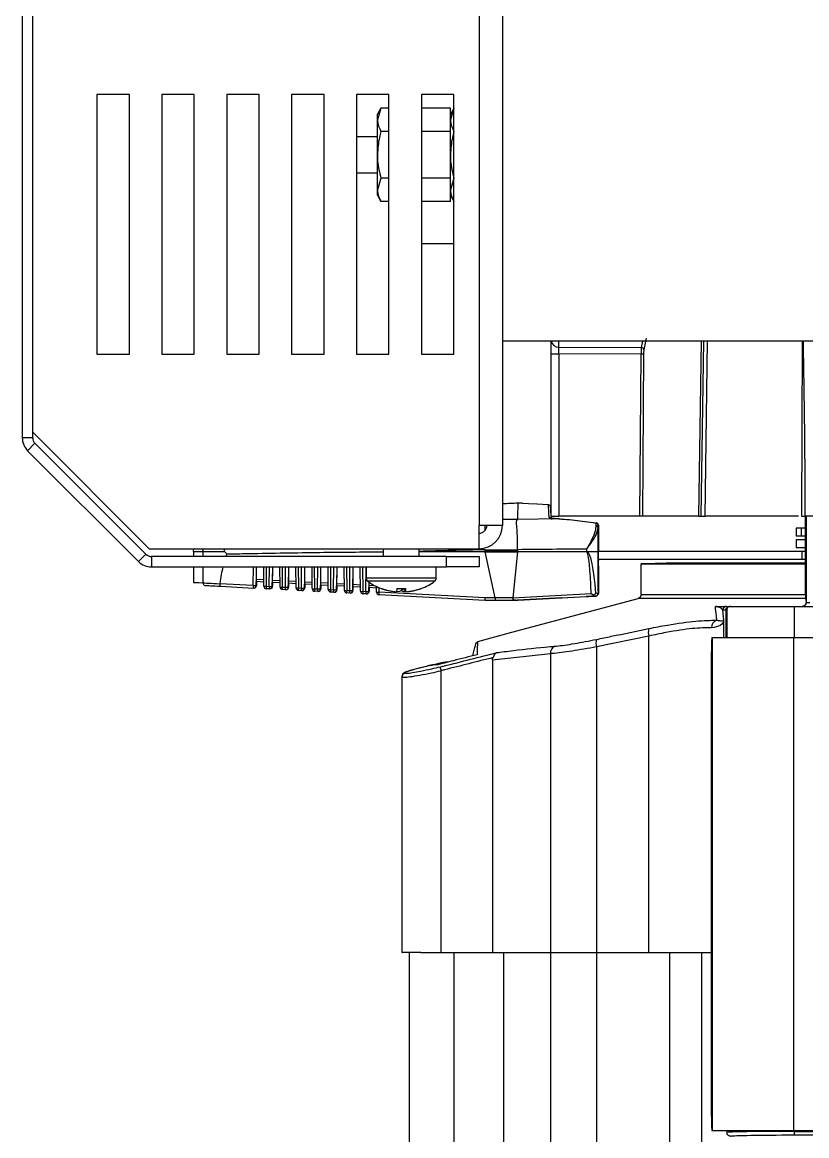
# Model space of a CAD drawing. Extents: x 7 to 135, y 3 to 97.
# Drawn here: x 51.458 to 54.481, y 80.992 to 85.283 of the extents above; entities that cross this region are included whole.
import ezdxf

# ---------------------------------------------------------------- set-up
doc = ezdxf.new("R2010")
doc.units = 0
doc.header["$MEASUREMENT"] = 0
doc.layers.add('OBJECT', color=7, linetype='CONTINUOUS')

msp = doc.modelspace()

# ---------------------------------------------------------------- linework, layer by layer
at = {"layer": 'OBJECT'}
for p, q in [((53.2184, 87.1643), (53.2184, 83.3443)), ((53.3084, 87.1643), (53.3084, 83.3443)), ((51.4584, 86.7869), (51.4584, 83.6817)), ((51.4984, 83.6817), (51.4984, 86.7869)), ((51.8709, 85.0043), (51.7459, 85.0043)), ((51.7459, 85.0043), (51.7459, 84.0043)), ((51.8709, 84.0043), (51.8709, 85.0043)), ((52.1209, 85.0043), (51.9959, 85.0043)), ((51.9959, 85.0043), (51.9959, 84.0043)), ((52.1209, 84.0043), (52.1209, 85.0043)), ((52.3709, 85.0043), (52.2459, 85.0043)), ((52.2459, 85.0043), (52.2459, 84.0043)), ((52.3709, 84.0043), (52.3709, 85.0043)), ((52.6209, 85.0043), (52.4959, 85.0043)), ((52.4959, 85.0043), (52.4959, 84.0043)), ((52.6209, 84.0043), (52.6209, 85.0043)), ((52.7459, 85.0043), (52.7459, 84.0043)), ((52.8709, 85.0043), (52.7459, 85.0043)), ((52.8709, 84.0043), (52.8709, 85.0043)), ((52.9959, 85.0043), (52.9959, 84.0043)), ((53.1209, 85.0043), (52.9959, 85.0043)), ((53.1209, 84.0043), (53.1209, 85.0043)), ((52.8404, 84.9524), (52.8265, 84.9283)), ((52.8404, 84.9524), (52.8265, 84.9074)), ((52.8265, 84.9074), (52.8265, 84.9283)), ((52.8709, 84.9524), (52.8404, 84.9524)), ((53.1077, 84.9524), (52.9959, 84.9524)), ((53.1217, 84.9524), (53.1077, 84.9074)), ((53.1077, 84.8624), (53.1077, 84.9524)), ((53.1209, 84.951), (53.1077, 84.9283)), ((52.8265, 84.7723), (52.8265, 84.9074)), ((52.8265, 84.8413), (52.7459, 84.8413)), ((52.8709, 84.8624), (52.8404, 84.8624)), ((53.1077, 84.8624), (52.9959, 84.8624)), ((53.1077, 84.6822), (53.1077, 84.8624)), ((52.8265, 84.6372), (52.8265, 84.7723)), ((52.7459, 84.7033), (52.8265, 84.7033)), ((52.8404, 84.6822), (52.8265, 84.6372)), ((52.8709, 84.6822), (52.8404, 84.6822)), ((53.1077, 84.6822), (52.9959, 84.6822)), ((53.1217, 84.6822), (53.1077, 84.6372)), ((53.1077, 84.5922), (53.1077, 84.6822)), ((52.8265, 84.6163), (52.8265, 84.6372)), ((52.8265, 84.6163), (52.8404, 84.5922)), ((53.1077, 84.6163), (53.1209, 84.5936)), ((52.8709, 84.5922), (52.8404, 84.5922)), ((53.1077, 84.5922), (52.9959, 84.5922)), ((53.1209, 84.4293), (52.9959, 84.4293)), ((53.8626, 84.0662), (53.8532, 84.0207)), ((54.9964, 84.0543), (53.3084, 84.0543)), ((53.5258, 84.031), (53.5258, 84.0543)), ((53.5258, 84.031), (53.8435, 84.0294)), ((53.8435, 84.0294), (53.8487, 84.0543)), ((54.0653, 83.3793), (54.0747, 84.0543)), ((54.0743, 83.3793), (54.0837, 84.0543)), ((54.0974, 84.0543), (54.088, 83.3793)), ((54.4628, 84.0543), (54.4608, 83.3793)), ((51.7459, 84.0043), (51.8709, 84.0043)), ((51.9959, 84.0043), (52.1209, 84.0043)), ((52.2459, 84.0043), (52.3709, 84.0043)), ((52.4959, 84.0043), (52.6209, 84.0043)), ((52.7459, 84.0043), (52.8709, 84.0043)), ((52.9959, 84.0043), (53.1209, 84.0043)), ((53.4964, 84.0051), (53.5256, 84.0051)), ((53.4964, 83.3793), (53.4964, 84.0051)), ((53.8422, 84.0036), (53.5256, 84.0051)), ((53.5256, 84.0051), (53.5256, 83.3793)), ((53.8383, 83.3793), (53.8422, 84.0036)), ((53.8519, 84.0035), (53.848, 83.3793)), ((51.4984, 83.6817), (51.4584, 83.6817)), ((51.4984, 83.7035), (51.9475, 83.2543)), ((51.5071, 83.6605), (51.4789, 83.6322)), ((51.4789, 83.6322), (51.9063, 83.2048)), ((51.9346, 83.2331), (51.5071, 83.6605)), ((53.3853, 83.4299), (53.3853, 83.4299)), ((53.3853, 83.4299), (53.3853, 83.4299)), ((53.4838, 83.4246), (53.4838, 83.4246)), ((53.4838, 83.4246), (53.4839, 83.4246)), ((53.4839, 83.4246), (53.4839, 83.4246)), ((53.4933, 83.4154), (53.4932, 83.4154)), ((53.5261, 83.3693), (53.3668, 83.3674)), ((53.4964, 83.3793), (53.5256, 83.3793)), ((53.5261, 83.3695), (53.5079, 83.3705)), ((53.5079, 83.3702), (53.5261, 83.3693)), ((53.5273, 83.3695), (53.5092, 83.3705)), ((53.8383, 83.3793), (53.5256, 83.3793)), ((54.0653, 83.3793), (53.848, 83.3793)), ((54.0743, 83.3793), (54.088, 83.3793)), ((54.4488, 83.3793), (54.088, 83.3793)), ((54.9969, 83.3793), (54.4738, 83.3793)), ((54.4757, 83.3793), (54.4757, 83.1964)), ((54.4762, 83.0774), (54.4762, 83.3793)), ((54.4796, 83.0473), (54.4796, 83.3793)), ((53.2184, 83.2543), (53.2184, 83.3443)), ((53.3084, 83.3443), (53.2184, 83.3443)), ((53.2412, 83.3256), (53.2416, 83.3443)), ((53.3663, 83.3667), (53.3084, 83.3667)), ((53.3668, 83.3674), (53.3663, 83.3667)), ((53.6683, 83.3531), (53.6686, 83.3426)), ((53.6769, 83.3351), (53.6769, 83.3447)), ((53.6769, 83.3447), (53.6769, 83.2096)), ((53.6769, 83.2434), (53.6769, 83.3351)), ((53.6781, 83.3447), (53.6781, 83.2434)), ((53.6781, 83.3351), (53.6781, 83.3447)), ((53.6781, 83.2434), (53.6781, 83.3351)), ((54.4395, 83.3332), (54.4395, 83.3032)), ((54.4604, 83.3332), (54.4395, 83.3332)), ((54.4604, 83.3032), (54.4604, 83.3332)), ((54.4757, 83.3332), (54.4604, 83.3332)), ((54.4604, 83.3032), (54.4395, 83.3032)), ((54.4399, 83.2883), (54.4399, 83.2583)), ((54.4757, 83.2883), (54.4399, 83.2883)), ((54.4757, 83.3032), (54.4604, 83.3032)), ((51.9475, 83.2543), (53.2184, 83.2543)), ((52.1175, 83.2434), (52.1195, 83.2543)), ((52.1175, 83.2438), (52.1175, 83.2243)), ((52.1536, 83.2434), (52.1559, 83.2543)), ((52.1536, 83.2434), (52.154, 83.2434)), ((52.154, 83.2434), (52.1566, 83.2543)), ((52.154, 83.2434), (52.154, 83.2243)), ((52.2376, 83.2434), (52.2377, 83.2543)), ((52.2376, 83.2434), (52.2468, 83.2343)), ((52.8494, 83.2543), (52.8494, 83.2243)), ((52.9874, 83.2243), (52.9874, 83.2543)), ((52.9874, 83.2434), (53.2416, 83.2434)), ((53.2417, 83.2501), (53.3667, 83.2501)), ((53.2417, 83.2449), (53.2417, 83.2501)), ((53.3667, 83.2449), (53.2417, 83.2449)), ((53.242, 83.2418), (53.3665, 83.2418)), ((53.2802, 83.0656), (53.242, 83.2418)), ((53.3665, 83.2418), (53.3479, 83.0656)), ((53.3666, 83.2426), (53.3667, 83.2442)), ((53.6323, 83.2426), (53.3666, 83.2426)), ((53.3667, 83.2501), (53.3667, 83.2449)), ((53.3667, 83.2442), (53.6323, 83.2442)), ((53.6323, 83.2526), (53.6323, 83.2442)), ((53.6353, 83.2434), (53.6769, 83.2434)), ((53.6769, 83.0911), (53.6769, 83.2434)), ((54.4629, 83.2434), (53.6769, 83.2434)), ((54.4757, 83.2583), (54.4399, 83.2583)), ((54.4629, 83.2134), (54.4629, 83.2434)), ((54.4757, 83.2434), (54.4629, 83.2434)), ((51.9346, 83.2331), (51.9063, 83.2048)), ((51.9558, 83.2243), (51.9558, 83.1843)), ((53.0934, 83.2243), (51.9558, 83.2243)), ((53.0934, 83.1843), (53.0934, 83.2243)), ((53.0934, 83.2243), (53.2184, 83.2243)), ((53.2184, 83.2243), (53.2184, 83.1843)), ((54.4629, 83.2134), (53.6769, 83.2134)), ((53.6781, 83.0911), (53.6781, 83.2134)), ((53.6781, 83.2134), (53.6781, 83.2096)), ((53.9025, 83.1976), (53.8425, 83.1964)), ((53.8972, 83.1974), (53.8425, 83.1964)), ((53.9222, 83.1979), (53.9116, 83.1977)), ((54.4757, 83.1979), (53.9222, 83.1979)), ((54.4757, 83.1979), (53.9225, 83.1979)), ((53.9388, 83.1983), (53.9237, 83.1979)), ((53.9388, 83.1979), (53.9388, 83.1983)), ((54.4757, 83.1983), (53.9388, 83.1983)), ((54.4757, 83.2134), (54.4629, 83.2134)), ((51.9558, 83.1843), (53.0934, 83.1843)), ((52.1175, 83.1843), (52.1175, 83.1248)), ((52.154, 83.1843), (52.154, 83.1228)), ((52.3481, 83.1125), (52.3487, 83.1843)), ((52.36, 83.1843), (52.3594, 83.1129)), ((52.36, 83.1843), (52.3596, 83.1369)), ((52.3894, 83.1103), (52.3887, 83.1843)), ((52.3975, 83.1843), (52.3981, 83.1098)), ((52.4101, 83.1092), (52.4107, 83.1843)), ((52.422, 83.1843), (52.4213, 83.1096)), ((52.422, 83.1843), (52.4215, 83.1336)), ((52.4514, 83.107), (52.4507, 83.1843)), ((52.4595, 83.1843), (52.4602, 83.1066)), ((52.472, 83.1059), (52.4727, 83.1843)), ((52.484, 83.1843), (52.4833, 83.1064)), ((52.484, 83.1843), (52.4835, 83.1304)), ((52.5134, 83.1037), (52.5127, 83.1843)), ((52.5215, 83.1843), (52.5222, 83.1033)), ((52.534, 83.1027), (52.5347, 83.1843)), ((52.5459, 83.1843), (52.5452, 83.1031)), ((52.546, 83.1843), (52.5455, 83.1271)), ((52.5754, 83.1005), (52.5747, 83.1843)), ((52.5835, 83.1843), (52.5842, 83.1)), ((52.596, 83.0994), (52.5967, 83.1843)), ((52.6079, 83.1843), (52.6072, 83.0998)), ((52.6079, 83.1843), (52.6074, 83.1238)), ((52.6374, 83.0972), (52.6367, 83.1843)), ((52.6454, 83.1843), (52.6462, 83.0967)), ((52.6579, 83.0961), (52.6587, 83.1843)), ((52.6699, 83.1843), (52.6692, 83.0966)), ((52.6699, 83.1843), (52.6694, 83.1206)), ((52.6995, 83.0939), (52.6987, 83.1843)), ((52.7074, 83.1843), (52.7082, 83.0935)), ((52.7199, 83.0929), (52.7207, 83.1843)), ((52.7319, 83.1843), (52.7311, 83.0933)), ((52.7319, 83.1843), (52.7313, 83.1173)), ((52.7615, 83.0906), (52.7607, 83.1843)), ((52.7694, 83.1843), (52.7703, 83.0902)), ((52.7819, 83.0896), (52.7827, 83.1843)), ((52.7834, 83.1843), (52.7834, 83.1409)), ((53.0534, 83.1409), (53.0534, 83.1843)), ((53.2184, 83.1843), (53.0934, 83.1843)), ((53.6769, 83.1877), (53.6769, 83.0911)), ((53.6781, 83.1877), (53.6781, 83.0911)), ((53.8425, 83.0774), (53.8425, 83.1964)), ((53.8425, 83.1964), (54.4757, 83.1964)), ((52.2195, 83.1193), (52.2195, 83.1196)), ((52.3481, 83.1125), (52.2195, 83.1193)), ((52.3594, 83.1129), (52.3595, 83.1129)), ((52.3595, 83.1129), (52.3597, 83.1275)), ((52.3892, 83.1259), (52.3595, 83.1275)), ((52.3596, 83.1369), (52.3892, 83.1354)), ((52.3606, 83.1274), (52.3604, 83.1129)), ((52.3604, 83.1129), (52.3606, 83.1129)), ((52.3606, 83.1129), (52.3607, 83.1274)), ((52.4215, 83.1336), (52.4512, 83.1321)), ((52.4215, 83.1096), (52.4216, 83.1242)), ((52.4513, 83.1226), (52.4215, 83.1242)), ((52.4225, 83.1242), (52.4224, 83.1096)), ((52.4226, 83.1096), (52.4227, 83.1242)), ((52.5133, 83.1194), (52.4834, 83.121)), ((52.4834, 83.1064), (52.4836, 83.1209)), ((52.4835, 83.1304), (52.5132, 83.1288)), ((52.4845, 83.1209), (52.4844, 83.1064)), ((52.4846, 83.1064), (52.4847, 83.1209)), ((52.5454, 83.1031), (52.5455, 83.1177)), ((52.5753, 83.1161), (52.5454, 83.1177)), ((52.5455, 83.1271), (52.5752, 83.1255)), ((52.5465, 83.1176), (52.5464, 83.1031)), ((52.5465, 83.1031), (52.5467, 83.1176)), ((52.6074, 83.1238), (52.6372, 83.1223)), ((52.6074, 83.0998), (52.6075, 83.1144)), ((52.6373, 83.1128), (52.6074, 83.1144)), ((52.6085, 83.1143), (52.6084, 83.0998)), ((52.6085, 83.0998), (52.6087, 83.1143)), ((52.6694, 83.1206), (52.6992, 83.119)), ((52.7313, 83.1173), (52.7613, 83.1157)), ((53.0534, 83.1409), (52.7834, 83.1409)), ((53.0471, 83.1287), (52.7896, 83.1287)), ((52.7934, 83.1261), (52.7931, 83.09)), ((52.7934, 83.1261), (52.7933, 83.114)), ((52.7933, 83.114), (52.8153, 83.1129)), ((52.2219, 83.1097), (52.3488, 83.103)), ((52.3494, 83.103), (52.3488, 83.103)), ((52.3494, 83.103), (52.3495, 83.103)), ((52.3499, 83.103), (52.3504, 83.103)), ((52.3504, 83.103), (52.3506, 83.103)), ((52.3981, 83.1098), (52.4101, 83.1092)), ((52.4108, 83.0998), (52.3988, 83.1004)), ((52.4113, 83.0997), (52.4108, 83.0998)), ((52.4113, 83.0997), (52.4115, 83.0997)), ((52.4124, 83.0997), (52.4119, 83.0998)), ((52.4124, 83.0997), (52.4126, 83.0997)), ((52.4213, 83.1096), (52.4215, 83.1096)), ((52.4224, 83.1096), (52.4226, 83.1096)), ((52.4602, 83.1066), (52.472, 83.1059)), ((52.4727, 83.0965), (52.4609, 83.0971)), ((52.4733, 83.0965), (52.4727, 83.0965)), ((52.4733, 83.0965), (52.4734, 83.0965)), ((52.4744, 83.0965), (52.4739, 83.0965)), ((52.4744, 83.0965), (52.4746, 83.0965)), ((52.4833, 83.1064), (52.4834, 83.1064)), ((52.4844, 83.1064), (52.4846, 83.1064)), ((52.5222, 83.1033), (52.534, 83.1027)), ((52.5347, 83.0932), (52.5229, 83.0938)), ((52.5352, 83.0932), (52.5347, 83.0932)), ((52.5352, 83.0932), (52.5354, 83.0932)), ((52.5364, 83.0932), (52.5359, 83.0932)), ((52.5364, 83.0932), (52.5365, 83.0932)), ((52.5452, 83.1031), (52.5454, 83.1031)), ((52.5464, 83.1031), (52.5465, 83.1031)), ((52.5842, 83.1), (52.596, 83.0994)), ((52.5967, 83.0899), (52.5849, 83.0906)), ((52.5972, 83.0899), (52.5967, 83.0899)), ((52.5972, 83.0899), (52.5974, 83.0899)), ((52.5984, 83.0899), (52.5978, 83.0899)), ((52.5984, 83.0899), (52.5985, 83.0899)), ((52.6072, 83.0998), (52.6074, 83.0998)), ((52.6084, 83.0998), (52.6085, 83.0998)), ((52.6462, 83.0967), (52.6579, 83.0961)), ((52.6586, 83.0867), (52.6469, 83.0873)), ((52.6592, 83.0866), (52.6586, 83.0867)), ((52.6592, 83.0866), (52.6593, 83.0866)), ((52.6604, 83.0866), (52.6598, 83.0867)), ((52.6599, 83.0867), (52.6598, 83.0867)), ((52.6604, 83.0866), (52.6605, 83.0866)), ((52.6692, 83.0966), (52.6693, 83.0966)), ((52.6693, 83.0966), (52.6694, 83.1111)), ((52.6993, 83.1095), (52.6693, 83.1111)), ((52.6705, 83.1111), (52.6704, 83.0966)), ((52.6704, 83.0966), (52.6705, 83.0966)), ((52.6705, 83.0966), (52.6706, 83.1111)), ((52.7082, 83.0935), (52.7199, 83.0929)), ((52.7206, 83.0834), (52.7089, 83.084)), ((52.7211, 83.0834), (52.7206, 83.0834)), ((52.7211, 83.0834), (52.7213, 83.0834)), ((52.7218, 83.0834), (52.7218, 83.0834)), ((52.7223, 83.0834), (52.7218, 83.0834)), ((52.7219, 83.0834), (52.7218, 83.0834)), ((52.7223, 83.0834), (52.7225, 83.0834)), ((52.7311, 83.0933), (52.7313, 83.0933)), ((52.7313, 83.0933), (52.7314, 83.1079)), ((52.7613, 83.1063), (52.7313, 83.1079)), ((52.7325, 83.1078), (52.7323, 83.0933)), ((52.7323, 83.0933), (52.7325, 83.0933)), ((52.7325, 83.0933), (52.7326, 83.1078)), ((52.7703, 83.0902), (52.7819, 83.0896)), ((52.7826, 83.0801), (52.771, 83.0807)), ((52.7831, 83.0801), (52.7826, 83.0801)), ((52.7831, 83.0801), (52.7832, 83.0801)), ((52.7838, 83.0801), (52.7838, 83.0801)), ((52.7843, 83.0801), (52.7838, 83.0801)), ((52.7839, 83.0801), (52.7838, 83.0801)), ((52.7843, 83.0801), (52.7845, 83.0801)), ((52.7931, 83.09), (52.7932, 83.09)), ((52.7932, 83.09), (52.7934, 83.1046)), ((52.8234, 83.103), (52.7932, 83.1046)), ((52.7944, 83.1045), (52.7943, 83.09)), ((52.7943, 83.09), (52.7945, 83.09)), ((52.7945, 83.09), (52.7946, 83.1045)), ((52.8235, 83.0874), (52.8233, 83.1088)), ((52.8321, 83.1049), (52.8323, 83.0869)), ((53.2408, 83.0653), (52.8323, 83.0869)), ((52.833, 83.0775), (53.2417, 83.0559)), ((52.8416, 83.1011), (52.8421, 83.1016)), ((52.895, 83.0888), (52.8951, 83.0893)), ((52.9012, 83.1016), (52.9, 83.0888)), ((52.907, 83.0888), (52.9001, 83.0896)), ((52.929, 83.1013), (52.9297, 83.0888)), ((52.9297, 83.0888), (52.9366, 83.0896)), ((52.9367, 83.0888), (52.9355, 83.1016)), ((52.9417, 83.0888), (52.9416, 83.0893)), ((52.9417, 83.0888), (52.944, 83.0896)), ((52.9946, 83.1016), (52.9951, 83.1011)), ((53.6504, 83.0806), (53.3481, 83.0642)), ((53.3667, 83.0559), (53.6551, 83.0715)), ((53.3682, 83.0559), (53.6564, 83.0715)), ((53.6769, 83.0911), (53.6768, 83.0822)), ((53.6779, 83.0816), (53.678, 83.0906)), ((53.6781, 83.0911), (53.678, 83.0822)), ((53.8425, 83.0774), (54.304, 83.0774)), ((54.304, 83.0774), (54.4762, 83.0774)), ((53.2803, 83.0653), (53.2408, 83.0653)), ((53.2417, 83.0559), (53.2809, 83.0559)), ((53.2417, 83.0559), (53.2417, 83.0559)), ((53.3479, 83.0656), (53.2802, 83.0656)), ((53.2809, 83.0559), (53.3584, 83.0559)), ((53.3584, 83.0559), (53.3667, 83.0559)), ((53.3667, 83.0559), (53.3669, 83.0559)), ((53.5372, 83.0651), (53.3669, 83.0559)), ((53.3681, 83.0559), (53.3669, 83.0559)), ((53.5384, 83.0651), (53.3681, 83.0559)), ((53.3682, 83.0559), (53.3681, 83.0559)), ((53.5369, 83.0651), (53.5379, 83.0651)), ((53.5372, 83.0651), (53.5384, 83.0651)), ((54.2891, 83.0629), (53.8314, 83.0629)), ((54.138, 83.0323), (54.1387, 83.0323)), ((54.138, 83.0323), (54.138, 83.0323)), ((54.138, 83.0323), (54.1383, 83.0323)), ((54.1717, 83.0323), (54.1874, 83.0323)), ((54.1874, 83.0323), (54.4323, 83.0323)), ((54.4765, 83.0629), (54.2891, 83.0629)), ((54.4323, 83.0323), (55.4721, 83.0323)), ((54.4323, 83.0323), (54.4323, 82.9123)), ((54.4765, 83.0629), (54.478, 83.0473)), ((54.478, 83.0473), (54.4796, 83.0473)), ((54.4796, 83.0473), (54.4933, 83.0473)), ((54.1684, 83.0173), (54.1567, 83.0173)), ((54.1567, 83.0173), (54.1604, 82.9807)), ((54.1684, 83.0173), (54.1684, 82.9123)), ((54.1702, 82.9123), (54.1702, 83.0235)), ((54.1729, 83.0244), (54.1729, 82.9123)), ((54.1604, 82.9807), (54.1604, 82.9123)), ((53.8723, 82.9177), (53.6706, 82.876)), ((53.8723, 81.6983), (53.8723, 82.9177)), ((54.115, 82.9123), (54.1169, 82.9123)), ((54.1169, 82.9123), (54.1169, 81.0123)), ((54.1169, 82.9123), (54.4291, 82.9123)), ((54.4291, 82.9123), (54.4291, 81.0123)), ((54.4291, 82.9123), (55.3347, 82.9123)), ((53.6706, 82.876), (53.6706, 81.6983)), ((53.4933, 82.8498), (53.2701, 82.8252)), ((53.2701, 82.8252), (53.2701, 81.6983)), ((53.4933, 82.8498), (53.4933, 81.6983)), ((52.9326, 82.777), (52.9331, 82.7747)), ((53.0158, 82.8011), (52.9676, 82.7886)), ((52.9676, 82.7886), (52.9676, 82.7886)), ((53.0158, 82.8011), (53.0158, 82.801)), ((53.0325, 82.805), (53.0466, 82.8087)), ((53.0507, 82.8052), (53.0507, 82.8074)), ((53.0714, 82.784), (53.0714, 81.6983)), ((54.1132, 81.1373), (54.1132, 82.7873)), ((52.9218, 82.7602), (52.9213, 82.7625)), ((52.9213, 82.7625), (52.9213, 81.6983)), ((52.9218, 81.6983), (52.9218, 82.7602)), ((52.9213, 81.6983), (52.9218, 81.6983)), ((52.9945, 81.6983), (52.9218, 81.6983)), ((52.9485, 81.6983), (52.9485, 79.1024)), ((52.9945, 81.6983), (53.1208, 81.6983)), ((53.1208, 81.6983), (53.3126, 81.6983)), ((53.1208, 81.6983), (53.1208, 78.9351)), ((53.3126, 81.6983), (53.4932, 81.6983)), ((53.3126, 81.6983), (53.3126, 79.3245)), ((53.4932, 81.6983), (53.6705, 81.6983)), ((53.4932, 81.6983), (53.4932, 79.3245)), ((53.6705, 81.6983), (53.9522, 81.6983)), ((53.6705, 81.6983), (53.6705, 79.3245)), ((53.9522, 81.6983), (54.075, 81.6983)), ((53.9522, 81.6983), (53.9522, 79.3245)), ((54.075, 81.6983), (54.1132, 81.6983)), ((54.075, 81.6983), (54.075, 73.7293)), ((54.115, 81.0123), (54.1169, 81.0123)), ((54.1169, 81.0123), (54.4291, 81.0123)), ((54.1726, 81.0123), (54.1728, 81.0046)), ((54.1729, 81.0123), (54.1729, 81.0048)), ((54.4291, 81.0123), (55.0324, 81.0123)), ((54.4323, 81.0123), (54.4323, 81.009)), ((54.4323, 81.009), (55.1927, 81.009)), ((54.1728, 81.0046), (54.1729, 81.0048)), ((55.1928, 80.994), (54.4323, 80.994))]:
    msp.add_line(p, q, dxfattribs=at)
at = {"layer": 'OBJECT', "flags": 128}
for points in [[(53.3853, 83.4299), (53.4086, 83.4286), (53.4414, 83.4269), (53.4838, 83.4246)], [(53.3853, 83.4299), (53.4086, 83.4286), (53.4415, 83.4269), (53.4839, 83.4246)], [(53.5079, 83.3702), (53.5079, 83.3705), (53.5079, 83.3705)], [(53.5261, 83.3693), (53.5261, 83.3695), (53.5261, 83.3695)], [(53.5273, 83.3693), (53.5273, 83.3695), (53.5273, 83.3695)], [(53.6696, 83.3544), (53.6696, 83.3544), (53.6697, 83.3546)], [(52.8419, 83.1014), (52.8431, 83.1012), (52.8432, 83.1012)], [(52.9311, 83.1014), (52.9351, 83.1012), (52.9355, 83.1012)], [(53.2131, 82.8973), (53.3442, 82.9324), (53.8314, 83.0629)], [(53.2135, 82.8974), (53.3442, 82.9324), (53.8314, 83.0629)], [(53.0158, 82.801), (52.9868, 82.7935), (52.9676, 82.7886)]]:
    msp.add_lwpolyline(points, dxfattribs=at)
at = {"layer": 'OBJECT'}
for centre, radius, start, end in [((53.5245, 84.0595), 0.0285, 190.4557, 272.6614), ((53.8433, 84.0193), 0.01, 7.541, 88.8697), ((53.7261, 74.5085), 9.4958, 89.24104, 89.29941), ((51.5284, 83.6817), 0.07, 180, 225), ((51.5284, 83.6817), 0.03, 180, 225), ((57.1719, 83.3634), 3.8051, 179.0001, 179.9396), ((53.487, 83.3655), 0.0101, 48.8473, 87.39), ((53.2184, 83.3443), 0.09, 270, 0), ((53.2184, 83.3443), 0.03, 270, 0), ((53.6555, 83.3556), 0.013, 348.8345, 355.5286), ((53.6678, 83.344), 0.00907, 4.413, 87.1776), ((53.6669, 83.3447), 0.01, 0.0038, 80.7455), ((53.6683, 83.334), 0.00858, 7.2957, 88.6296), ((53.6681, 83.3447), 0.01, 0.1134, 80.7453), ((53.6769, 83.342), 0.00304, 66.6237, 90.158), ((53.516, 83.2442), 0.1163, 359.2229, 0.0002), ((53.5406, 83.3335), 0.1308, 315.483, 316.4446), ((51.9558, 83.2543), 0.07, 225, 270), ((51.9558, 83.2543), 0.03, 225, 270), ((53.6769, 83.2068), 0.003, 66.5646, 90.0105), ((63.0583, 83.207), 9.3814, 179.98452, 180.11826), ((44.2967, 83.207), 9.3814, 359.88174, 0.01548), ((53.6693, 83.1876), 0.00878, 0.1668, 29.8257), ((53.6687, 83.1871), 0.00921, 0.4643, 27.6719), ((53.6767, 83.1877), 0.00138, 337.1273, 359.4964), ((52.1639, 83.1227), 0.00991, 179.4518, 266.5363), ((52.3681, 83.1092), 0.0202, 170.6628, 197.8246), ((52.3516, 83.1671), 0.0547, 266.3333, 278.1148), ((52.3494, 83.113), 0.01, 270, 359.5), ((52.3495, 83.113), 0.01, 270, 359.5), ((52.3504, 83.113), 0.01, 270, 359.5), ((52.3506, 83.113), 0.01, 270, 359.5), ((52.3571, 83.1132), 0.00337, 309.2014, 356.0513), ((52.7984, 83.1409), 0.015, 180, 234.3318), ((52.9184, 83.3081), 0.2208, 234.3318, 249.6689), ((52.9184, 83.3081), 0.2208, 290.3311, 305.6682), ((53.0384, 83.1409), 0.015, 305.6682, 0), ((52.3958, 83.1506), 0.0408, 260.9743, 273.3323), ((52.3994, 83.1104), 0.01, 180.5, 266.9774), ((52.4181, 83.1066), 0.0202, 170.6628, 197.8246), ((52.43, 83.1059), 0.0202, 170.6628, 197.8246), ((52.4136, 83.1638), 0.0547, 266.3333, 278.1148), ((52.4113, 83.1097), 0.01, 270, 359.5), ((52.4115, 83.1097), 0.01, 270, 359.5), ((52.4124, 83.1097), 0.01, 270, 359.5), ((52.4126, 83.1097), 0.01, 270, 359.5), ((52.419, 83.1099), 0.00339, 308.6404, 355.9987), ((52.4578, 83.1473), 0.0408, 260.9743, 273.3323), ((52.4614, 83.1071), 0.01, 180.5, 266.9774), ((52.4801, 83.1033), 0.0202, 170.6628, 197.8246), ((52.492, 83.1027), 0.0202, 170.6628, 197.8246), ((52.4755, 83.1606), 0.0547, 266.3333, 278.1148), ((52.4733, 83.1065), 0.01, 270, 359.5), ((52.4734, 83.1065), 0.01, 270, 359.5), ((52.4744, 83.1065), 0.01, 270, 359.5), ((52.4746, 83.1065), 0.01, 270, 359.5), ((52.481, 83.1066), 0.0034, 308.0607, 355.9441), ((52.5198, 83.144), 0.0408, 260.9743, 273.3323), ((52.5234, 83.1038), 0.01, 180.5, 266.9774), ((52.5421, 83.1), 0.0202, 170.6628, 197.8246), ((52.5539, 83.0994), 0.0202, 170.6628, 197.8246), ((52.5375, 83.1573), 0.0547, 266.3333, 278.1148), ((52.5352, 83.1032), 0.01, 270, 359.5), ((52.5354, 83.1032), 0.01, 270, 359.5), ((52.5364, 83.1032), 0.01, 270, 359.5), ((52.5365, 83.1032), 0.01, 270, 359.5), ((52.543, 83.1033), 0.00341, 307.5421, 355.8951), ((52.5818, 83.1407), 0.0408, 260.9743, 273.3323), ((52.5854, 83.1005), 0.01, 180.5, 266.9774), ((52.6041, 83.0967), 0.0202, 170.6628, 197.8246), ((52.6159, 83.0961), 0.0202, 170.6628, 197.8246), ((52.5995, 83.154), 0.0547, 266.3333, 278.1148), ((52.5972, 83.0999), 0.01, 270, 359.5), ((52.5974, 83.0999), 0.01, 270, 359.5), ((52.5984, 83.0999), 0.01, 270, 359.5), ((52.5985, 83.0999), 0.01, 270, 359.5), ((52.605, 83.1001), 0.00343, 306.9748, 355.8413), ((52.6438, 83.1375), 0.0408, 260.9743, 273.3323), ((52.6474, 83.0973), 0.01, 180.5, 266.9774), ((52.6662, 83.0935), 0.0202, 170.6628, 197.8246), ((52.6779, 83.0928), 0.0202, 170.6628, 197.8246), ((52.6614, 83.1508), 0.0547, 266.3333, 278.1148), ((52.6592, 83.0966), 0.01, 270, 359.5), ((52.6593, 83.0966), 0.01, 270, 359.5), ((52.6604, 83.0966), 0.01, 270, 359.5), ((52.6605, 83.0966), 0.01, 270, 359.5), ((52.6669, 83.0968), 0.00344, 306.4523, 355.7915), ((52.7059, 83.1342), 0.0408, 260.9743, 273.3323), ((52.7095, 83.094), 0.01, 180.5, 266.9774), ((52.7282, 83.0902), 0.0202, 170.6628, 197.8246), ((52.7398, 83.0896), 0.0202, 170.6628, 197.8246), ((52.7234, 83.1475), 0.0547, 266.3333, 278.1148), ((52.7211, 83.0934), 0.01, 270, 359.5), ((52.7213, 83.0934), 0.01, 270, 359.5), ((52.7223, 83.0934), 0.01, 270, 359.5), ((52.7225, 83.0934), 0.01, 270, 359.5), ((52.7289, 83.0935), 0.00346, 305.932, 355.7419), ((52.7679, 83.1309), 0.0408, 260.9743, 273.3323), ((52.7715, 83.0907), 0.01, 180.5, 266.9774), ((52.7902, 83.0869), 0.0202, 170.6628, 197.8246), ((52.8018, 83.0863), 0.0202, 170.6628, 197.8246), ((52.7854, 83.1442), 0.0547, 266.3333, 278.1148), ((52.7831, 83.0901), 0.01, 270, 359.5), ((52.7832, 83.0901), 0.01, 270, 359.5), ((52.7843, 83.0901), 0.01, 270, 359.5), ((52.7845, 83.0901), 0.01, 270, 359.5), ((52.7909, 83.0903), 0.00347, 305.4177, 355.6926), ((52.8299, 83.1276), 0.0408, 260.9743, 273.3323), ((52.8335, 83.0874), 0.01, 180.5, 266.9774), ((52.8522, 83.0836), 0.0202, 170.6628, 197.8246), ((52.9122, 83.284), 0.1959, 248.5882, 264.9804), ((52.9184, 83.3081), 0.2208, 249.6689, 255.6104), ((52.9183, 83.3097), 0.2217, 249.8785, 265.2554), ((52.9184, 83.3708), 0.2698, 266.3609, 273.6391), ((52.8941, 83.131), 0.044, 286.9534, 318.1955), ((52.9389, 83.1228), 0.0352, 234.3303, 254.978), ((52.9184, 83.3097), 0.2217, 274.7446, 290.1215), ((52.9245, 83.2843), 0.1962, 275.0253, 284.3852), ((52.9184, 83.3081), 0.2208, 284.3896, 290.3311), ((53.6668, 83.0821), 0.00999, 273.1469, 0.0514), ((53.6668, 83.0822), 0.01, 273.1322, 359.1723), ((53.668, 83.0822), 0.01, 273.1795, 359.2098), ((53.668, 83.0821), 0.00993, 273.3852, 357.396), ((53.6761, 83.082), 0.000649, 359.2079, 12.0423), ((53.6773, 83.082), 0.000738, 326.3407, 358.1539), ((53.6769, 83.0911), 0.00123, 334.1773, 359.3331), ((53.6774, 83.082), 0.000648, 359.2377, 11.5047), ((54.1717, 83.0173), 0.015, 90.0032, 180.0032), ((54.4646, 83.0473), 0.015, 270.0032, 0.0032), ((53.9161, 82.9319), 0.046, 161.3394, 198.0332), ((54.1443, 82.9506), 0.03, 109.7398, 181.4505), ((53.7137, 82.8904), 0.0454, 161.3198, 198.561), ((56.2027, 82.8185), 2.0898, 177.4286, 180.8566), ((53.5216, 82.8525), 0.0285, 112.9626, 185.505), ((52.9363, 82.7625), 0.015, 104.3935, 179.885), ((52.9368, 82.7602), 0.015, 104.3603, 179.8806), ((53.0544, 82.7929), 0.015, 74.495, 104.336), ((54.8733, 83.2452), 1.8599, 193.8949, 194.3552), ((56.2027, 81.106), 2.0898, 179.1434, 182.5714), ((56.0019, 81.0053), 1.5696, 179.8663, 180.4138), ((54.1879, 81.0048), 0.015, 180.0186, 205.9084)]:
    msp.add_arc(centre, radius, start, end, dxfattribs=at)
for centre, major_axis, ratio, start_param, end_param in [((53.2429, 83.4376), (0.1429, -0.0078), 0.000068, 6.196523, 6.281794), ((53.2429, 83.4376), (0.1429, -0.0078), 0.000068, 6.281794, 6.367348), ((53.6878, 81.1919), (-0.1946, 2.2237), 0.001244, 0.013853, 0.210091), ((53.6878, 81.1919), (-0.1946, 2.2237), 0.001244, 6.117911, 6.269115), ((53.6878, 81.1919), (-0.1946, 2.2237), 0.001244, 6.072877, 6.10204), ((57.2594, 81.1809), (19.0645, 0), 0.111055, 1.783132, 1.7968), ((52.2645, 83.2449), (0.9772, 0), 0.122804, 6.270094, 6.283185), ((52.2638, 83.2449), (0.9785, -0.0064), 0.122457, 0.027385, 0.040473), ((52.2645, 83.2501), (0.9772, 0), 0.122804, 0, 0.00334), ((53.815, 83.2449), (0.4487, 0.007), 0.267005, 3.102608, 3.109125), ((53.7246, 81.1809), (7.8874, 0), 0.262686, 1.582496, 1.616187), ((53.8147, 83.2501), (0.448, 0), 0.267859, 3.137388, 3.141593), ((53.8147, 83.2449), (0.448, 0), 0.267859, 3.141593, 3.148103), ((53.6169, 82.6746), (0.0156, 0.5695), 0.101721, 6.233311, 6.285975), ((53.6246, 82.6731), (0.0077, 0.5695), 0.050889, 6.231214, 6.283878), ((53.6246, 82.6731), (0.0077, 0.5695), 0.050889, 5.510549, 6.231214), ((53.6169, 82.6746), (0.0156, 0.5695), 0.101721, 5.511646, 6.233311), ((52.2721, 80.9536), (-0.0148, 2.2897), 0.052007, 0.088798, 0.128755), ((52.2721, 80.9536), (-0.0148, 2.2897), 0.052007, 0.227267, 0.329912), ((54.3675, 83.0065), (2.25, -0.1183), 0.000066, 3.141596, 3.322096), ((52.2721, 83.1171), (0.12, -0.0058), 0.000061, 3.322096, 4.258717), ((52.2716, 83.1071), (0.11, -0.0058), 0.000066, 3.322096, 4.24363), ((52.3596, 83.1375), (0.0001, 0.01), 0.001262, 1.629521, 3.141604), ((52.4216, 83.1342), (0.0001, 0.01), 0.001262, 1.629521, 3.141604), ((52.4835, 83.131), (0.0001, 0.01), 0.001262, 1.629521, 3.141604), ((52.5455, 83.1277), (0.0001, 0.01), 0.001262, 1.629521, 3.141604), ((52.6074, 83.1244), (0.0001, 0.01), 0.001262, 1.629521, 3.141604), ((52.6694, 83.1211), (0.0001, 0.01), 0.001262, 1.629521, 3.141604), ((52.7314, 83.1179), (0.0001, 0.01), 0.001262, 1.629521, 3.141604), ((52.7933, 83.1146), (0.0001, 0.01), 0.001262, 1.629521, 3.141604), ((57.0084, 83.2534), (3.3775, 0.1833), 0.000068, 2.994677, 3.141386), ((57.0084, 83.2534), (3.3775, 0.1833), 0.000068, 3.141386, 3.291009), ((53.6174, 83.0695), (0.05, 0.0027), 0.000068, 0.05527, 0.717101), ((53.6169, 83.0794), (0.06, 0.0027), 0.000057, 0.055271, 0.53592), ((53.242, 83.0659), (0.00026, 0.01), 0.121668, 1.626367, 3.138449), ((53.1987, 83.0659), (0.0815, -0.0005), 0.122457, 0.001205, 0.027385), ((53.2809, 83.0659), (0, 0.01), 0.062416, 1.623156, 3.141593), ((53.3853, 83.0659), (0.0374, 0.0006), 0.267005, 3.109125, 3.249726), ((54.2564, 83.0173), (0.0948, 0), 0.158188, 2.646396, 2.711134), ((54.4329, 81.0047), (0.26, 0), 0.016448, 1.573284, 3.123815), ((54.1878, 81.0046), (0.014, -0.0057), 0.965675, 3.541341, 3.993266), ((54.4329, 80.9897), (0.245, 0), 0.017455, 1.573284, 3.075212)]:
    msp.add_ellipse(centre, major_axis=major_axis, ratio=ratio, start_param=start_param, end_param=end_param, dxfattribs=at)
for points, knots in [([(52.8265, 84.9074), (52.8265, 84.9063), (52.8267, 84.8911), (52.8338, 84.8762), (52.8404, 84.8624)], [0, 0, 0, 0, 0.070184, 1, 1, 1, 1]), ([(53.1077, 84.9074), (53.1077, 84.9063), (53.1079, 84.8911), (53.1151, 84.8762), (53.1217, 84.8624)], [0, 0, 0, 0, 0.070184, 1, 1, 1, 1]), ([(52.8404, 84.8624), (52.8383, 84.8548), (52.8301, 84.8255), (52.828, 84.795), (52.8265, 84.7723)], [0, 0, 0, 0, 0.2575513, 1, 1, 1, 1]), ([(53.1217, 84.8624), (53.1196, 84.8548), (53.1114, 84.8255), (53.1093, 84.795), (53.1077, 84.7723)], [0, 0, 0, 0, 0.2575513, 1, 1, 1, 1]), ([(52.8265, 84.7723), (52.8267, 84.7641), (52.8275, 84.7336), (52.8349, 84.704), (52.8404, 84.6822)], [0, 0, 0, 0, 0.268634, 1, 1, 1, 1]), ([(53.1077, 84.7723), (53.1079, 84.7641), (53.1087, 84.7336), (53.1162, 84.704), (53.1217, 84.6822)], [0, 0, 0, 0, 0.268634, 1, 1, 1, 1]), ([(52.8265, 84.6372), (52.8265, 84.6361), (52.8267, 84.6209), (52.8338, 84.606), (52.8404, 84.5922)], [0, 0, 0, 0, 0.070184, 1, 1, 1, 1]), ([(53.1077, 84.6372), (53.1077, 84.6361), (53.1079, 84.6209), (53.1151, 84.606), (53.1217, 84.5922)], [0, 0, 0, 0, 0.070184, 1, 1, 1, 1]), ([(53.4964, 84.0051), (53.4964, 84.0104), (53.4964, 84.0208), (53.4964, 84.0353), (53.4964, 84.0481), (53.4964, 84.054), (53.4964, 84.057)], [0, 0, 0, 0, 0.2499898, 0.4998148, 0.7501651, 1, 1, 1, 1]), ([(53.5256, 84.0051), (53.5256, 84.0077), (53.5255, 84.0129), (53.5256, 84.0202), (53.5257, 84.0266), (53.5258, 84.0296), (53.5258, 84.031)], [0, 0, 0, 0, 0.249341, 0.499707, 0.749657, 1, 1, 1, 1]), ([(53.8435, 84.0294), (53.8433, 84.0279), (53.843, 84.0249), (53.8426, 84.0186), (53.8423, 84.0114), (53.8423, 84.0062), (53.8422, 84.0036)], [0, 0, 0, 0, 0.249782, 0.499582, 0.749652, 1, 1, 1, 1]), ([(53.8532, 84.0207), (53.8531, 84.0197), (53.8527, 84.0177), (53.8523, 84.0135), (53.852, 84.0087), (53.8519, 84.0052), (53.8519, 84.0035)], [0, 0, 0, 0, 0.2487, 0.500162, 0.750977, 1, 1, 1, 1]), ([(54.4667, 84.0543), (54.4675, 84.004), (54.4692, 83.8938), (54.4716, 83.7238), (54.4734, 83.5491), (54.4736, 83.4342), (54.4738, 83.3793)], [0, 0, 0, 0, 0.22394, 0.489698, 0.755953, 1, 1, 1, 1]), ([(53.3672, 83.4298), (53.3583, 83.4293), (53.343, 83.4284), (53.3186, 83.4277), (53.3084, 83.4273)], [0, 0, 0, 0, 0.581545, 1, 1, 1, 1]), ([(53.3674, 83.4298), (53.3674, 83.4298), (53.3674, 83.4298), (53.3673, 83.4298), (53.3673, 83.4298), (53.3672, 83.4298), (53.3672, 83.4298)], [0, 0, 0, 0, 0.344879, 0.691965, 0.85965, 1, 1, 1, 1]), ([(53.3853, 83.4299), (53.3825, 83.4299), (53.379, 83.4298), (53.3694, 83.4298), (53.3674, 83.4298)], [0, 0, 0, 0, 0.7918098, 1, 1, 1, 1]), ([(53.4838, 83.4246), (53.4838, 83.4244), (53.4838, 83.4239), (53.4841, 83.4183), (53.486, 83.3947), (53.4875, 83.3756)], [0, 0, 0, 0, 0.045653, 0.228294, 1, 1, 1, 1]), ([(53.4838, 83.4246), (53.4849, 83.4244), (53.4872, 83.424), (53.4901, 83.4222), (53.4921, 83.4196), (53.493, 83.4172), (53.4932, 83.4158), (53.4932, 83.4154)], [0, 0, 0, 0, 0.2359167, 0.4718332, 0.7077531, 0.9254152, 1, 1, 1, 1]), ([(53.4875, 83.3756), (53.4878, 83.3751), (53.4883, 83.3741), (53.492, 83.3726), (53.4974, 83.3713), (53.5031, 83.3705), (53.5067, 83.3703), (53.5079, 83.3702)], [0, 0, 0, 0, 0.219062, 0.43802, 0.659218, 0.879999, 1, 1, 1, 1]), ([(53.508, 83.3705), (53.5061, 83.3706), (53.5022, 83.3709), (53.4975, 83.3717), (53.4946, 83.3724), (53.4935, 83.3729), (53.4935, 83.3729), (53.4935, 83.3729)], [0, 0, 0, 0, 0.272276, 0.563693, 0.782325, 0.936952, 1, 1, 1, 1]), ([(53.5092, 83.3705), (53.5073, 83.3706), (53.5034, 83.3709), (53.4986, 83.3717), (53.4958, 83.3724), (53.4946, 83.3729), (53.4947, 83.3729), (53.4947, 83.3729)], [0, 0, 0, 0, 0.271567, 0.562428, 0.781216, 0.935926, 1, 1, 1, 1]), ([(53.5261, 83.3693), (53.5327, 83.3688), (53.566, 83.3668), (53.6136, 83.362), (53.6541, 83.3554), (53.6683, 83.3531)], [0, 0, 0, 0, 0.139683, 0.698663, 1, 1, 1, 1]), ([(53.5273, 83.3693), (53.534, 83.3688), (53.5672, 83.3668), (53.6148, 83.362), (53.6553, 83.3554), (53.6695, 83.3531)], [0, 0, 0, 0, 0.139683, 0.698663, 1, 1, 1, 1]), ([(53.848, 83.3793), (53.8478, 83.3793), (53.8474, 83.3793), (53.8463, 83.3793), (53.8452, 83.3793), (53.8439, 83.3793), (53.8425, 83.3793), (53.8406, 83.3793), (53.8392, 83.3793), (53.8383, 83.3793)], [0, 0, 0, 0, 0.235211, 0.351549, 0.467887, 0.584225, 0.700562, 0.8169, 1, 1, 1, 1]), ([(54.0653, 83.3793), (54.0656, 83.3793), (54.066, 83.3793), (54.067, 83.3793), (54.0682, 83.3793), (54.0696, 83.3793), (54.0711, 83.3793), (54.0726, 83.3793), (54.0737, 83.3793), (54.0743, 83.3793)], [0, 0, 0, 0, 0.143842, 0.287685, 0.431527, 0.575369, 0.719212, 0.85775, 1, 1, 1, 1]), ([(54.4608, 83.3793), (54.4607, 83.3793), (54.4605, 83.3793), (54.4669, 83.3793), (54.4723, 83.3793), (54.4738, 83.3793)], [0, 0, 0, 0, 0.425022, 0.850044, 1, 1, 1, 1]), ([(53.3667, 83.2506), (53.3668, 83.2558), (53.367, 83.2744), (53.3661, 83.3054), (53.3646, 83.3375), (53.3616, 83.358), (53.365, 83.3643), (53.3663, 83.3667)], [0, 0, 0, 0, 0.097508, 0.351331, 0.599304, 0.843154, 1, 1, 1, 1]), ([(53.6686, 83.3426), (53.6679, 83.3362), (53.6664, 83.3198), (53.6532, 83.2897), (53.6401, 83.2657), (53.633, 83.2538), (53.6324, 83.2528), (53.6323, 83.2526)], [0, 0, 0, 0, 0.244744, 0.626729, 0.967928, 0.996144, 1, 1, 1, 1]), ([(53.6323, 83.2526), (53.6324, 83.2527), (53.6332, 83.2538), (53.6358, 83.2571), (53.6443, 83.2682), (53.6586, 83.2887), (53.6735, 83.314), (53.6758, 83.3287), (53.6769, 83.3351)], [0, 0, 0, 0, 0.00366, 0.034965, 0.112488, 0.381452, 0.732443, 1, 1, 1, 1]), ([(52.2468, 83.2343), (52.2524, 83.2344), (52.2809, 83.2349), (52.4003, 83.2371), (52.5954, 83.2406), (52.7679, 83.2419), (52.8494, 83.2424)], [0, 0, 0, 0, 0.028305, 0.141523, 0.594398, 1, 1, 1, 1]), ([(53.9116, 83.1977), (53.9115, 83.1977), (53.9112, 83.1977), (53.9089, 83.1977), (53.9051, 83.1976), (53.9009, 83.1975), (53.8982, 83.1975), (53.8972, 83.1974)], [0, 0, 0, 0, 0.101887, 0.350862, 0.599861, 0.848906, 1, 1, 1, 1]), ([(53.678, 83.0906), (53.678, 83.0969), (53.678, 83.1292), (53.678, 83.1613), (53.6779, 83.1871)], [0, 0, 0, 0, 0.194244, 1, 1, 1, 1]), ([(52.2195, 83.1193), (52.2194, 83.1182), (52.2194, 83.116), (52.2198, 83.1131), (52.2205, 83.1109), (52.2212, 83.1099), (52.2217, 83.1097), (52.2218, 83.1097), (52.2219, 83.1097)], [0, 0, 0, 0, 0.219281, 0.438507, 0.659241, 0.882986, 0.98583, 1, 1, 1, 1]), ([(53.6592, 83.0759), (53.6564, 83.0774), (53.6535, 83.0789), (53.6504, 83.0806), (53.6504, 83.0806)], [0, 0, 0, 0, 0.980027, 1, 1, 1, 1]), ([(53.6551, 83.0715), (53.6551, 83.0715), (53.6555, 83.0715), (53.6564, 83.0718), (53.6578, 83.0728), (53.6587, 83.0745), (53.6591, 83.0756), (53.6592, 83.0759)], [0, 0, 0, 0, 0.017181, 0.202287, 0.556603, 0.898381, 1, 1, 1, 1]), ([(53.6684, 83.0818), (53.6684, 83.0817), (53.6668, 83.0803), (53.6639, 83.0782), (53.6603, 83.0764), (53.6592, 83.0759)], [0, 0, 0, 0, 0.021182, 0.71712, 1, 1, 1, 1]), ([(53.8425, 83.0774), (53.8423, 83.0757), (53.842, 83.0724), (53.8394, 83.0679), (53.8358, 83.0645), (53.8328, 83.0635), (53.8314, 83.0629)], [0, 0, 0, 0, 0.257663, 0.515326, 0.772991, 1, 1, 1, 1]), ([(53.8425, 83.0774), (53.8424, 83.0764), (53.8423, 83.0737), (53.8405, 83.0695), (53.8372, 83.0656), (53.8338, 83.0637), (53.8318, 83.0631), (53.8314, 83.0629)], [0, 0, 0, 0, 0.161183, 0.418718, 0.676258, 0.933799, 1, 1, 1, 1]), ([(54.4762, 83.0774), (54.4762, 83.0762), (54.4762, 83.0739), (54.4762, 83.0702), (54.4763, 83.0663), (54.4764, 83.064), (54.4765, 83.0632), (54.4765, 83.0629)], [0, 0, 0, 0, 0.137367, 0.273624, 0.490713, 0.853103, 1, 1, 1, 1]), ([(53.3584, 83.0559), (53.3569, 83.0559), (53.3543, 83.0559), (53.3518, 83.0571), (53.3502, 83.0592), (53.3491, 83.0618), (53.3484, 83.0635), (53.3481, 83.0642)], [0, 0, 0, 0, 0.2815032, 0.4771486, 0.6724629, 0.8784622, 1, 1, 1, 1]), ([(54.1286, 83.0318), (54.1287, 83.0318), (54.1325, 83.0322), (54.1353, 83.0322), (54.138, 83.0323)], [0, 0, 0, 0, 0.033077, 1, 1, 1, 1]), ([(54.1567, 83.0173), (54.156, 83.0187), (54.1538, 83.0228), (54.1478, 83.027), (54.1377, 83.0301), (54.1345, 83.0308), (54.1319, 83.0313), (54.13, 83.0316), (54.1289, 83.0317), (54.1286, 83.0318)], [0, 0, 0, 0, 0.268658, 0.805903, 0.884275, 0.935242, 0.969752, 0.993306, 1, 1, 1, 1]), ([(54.1341, 82.9788), (54.1336, 82.9844), (54.1318, 83.0033), (54.1299, 83.02), (54.1286, 83.0318)], [0, 0, 0, 0, 0.298972, 1, 1, 1, 1]), ([(54.1387, 83.0323), (54.1392, 83.0323), (54.1414, 83.0323), (54.1453, 83.0323), (54.16, 83.0323), (54.1683, 83.0323), (54.1708, 83.0323), (54.1717, 83.0323)], [0, 0, 0, 0, 0.014234, 0.068612, 0.151706, 0.717441, 1, 1, 1, 1]), ([(54.1874, 83.0323), (54.1843, 83.0316), (54.176, 83.0298), (54.1741, 83.0265), (54.1729, 83.0244)], [0, 0, 0, 0, 0.364089, 1, 1, 1, 1]), ([(54.478, 83.0473), (54.4779, 83.0448), (54.4779, 83.0414), (54.4749, 83.0369), (54.4726, 83.0349), (54.4707, 83.0338), (54.4692, 83.0332), (54.4681, 83.0328), (54.4672, 83.0326), (54.4662, 83.0324), (54.4651, 83.0323), (54.4645, 83.0323), (54.4641, 83.0323)], [0, 0, 0, 0, 0.555379, 0.755679, 0.855921, 0.90616, 0.931393, 0.942808, 0.954332, 0.964422, 0.978318, 1, 1, 1, 1]), ([(54.1702, 83.0235), (54.1694, 83.0215), (54.1686, 83.0195), (54.1684, 83.0173), (54.1684, 83.0173)], [0, 0, 0, 0, 0.976647, 1, 1, 1, 1]), ([(53.6707, 82.9049), (53.6897, 82.9089), (53.757, 82.923), (53.8243, 82.9368), (53.8725, 82.9467)], [0, 0, 0, 0, 0.283443, 1, 1, 1, 1]), ([(54.1143, 82.9498), (54.0913, 82.9496), (54.0453, 82.9491), (53.955, 82.9351), (53.8946, 82.9224), (53.8723, 82.9177)], [0, 0, 0, 0, 0.38674, 0.7737, 1, 1, 1, 1]), ([(53.8725, 82.9467), (53.8966, 82.9514), (53.962, 82.9641), (54.0595, 82.978), (54.1093, 82.9785), (54.1341, 82.9788)], [0, 0, 0, 0, 0.225818, 0.61273, 1, 1, 1, 1]), ([(54.1604, 82.9807), (54.1604, 82.9807), (54.1599, 82.9728), (54.1526, 82.956), (54.1269, 82.9518), (54.1143, 82.9498)], [0, 0, 0, 0, 0.0042059, 0.5140991, 1, 1, 1, 1]), ([(54.1341, 82.9788), (54.1411, 82.9777), (54.1556, 82.9755), (54.1599, 82.9792), (54.1604, 82.9807), (54.1604, 82.9807)], [0, 0, 0, 0, 0.482777, 0.995677, 1, 1, 1, 1]), ([(53.1949, 82.8417), (53.198, 82.8569), (53.204, 82.8872), (53.2101, 82.8939), (53.2131, 82.8973)], [0, 0, 0, 0, 0.499636, 1, 1, 1, 1]), ([(53.2135, 82.8974), (53.213, 82.8949), (53.212, 82.89), (53.2109, 82.8607), (53.2104, 82.8461)], [0, 0, 0, 0, 0.499601, 1, 1, 1, 1]), ([(53.5105, 82.8788), (53.5127, 82.879), (53.5334, 82.8809), (53.5831, 82.8876), (53.6415, 82.8992), (53.6707, 82.9049)], [0, 0, 0, 0, 0.055698, 0.528179, 1, 1, 1, 1]), ([(53.0678, 82.7985), (53.0724, 82.7997), (53.1459, 82.8184), (53.2193, 82.8369), (53.2881, 82.8543)], [0, 0, 0, 0, 0.063733, 1, 1, 1, 1]), ([(53.2881, 82.8543), (53.288, 82.8543), (53.2868, 82.8539), (53.2836, 82.8523), (53.2792, 82.8483), (53.2751, 82.842), (53.2731, 82.8372), (53.2721, 82.8349)], [0, 0, 0, 0, 0.008355, 0.186424, 0.481886, 0.747032, 1, 1, 1, 1]), ([(53.2881, 82.8543), (53.2914, 82.8548), (53.3064, 82.8567), (53.3681, 82.8644), (53.4389, 82.8722), (53.4981, 82.8776), (53.5105, 82.8788)], [0, 0, 0, 0, 0.044596, 0.202193, 0.832595, 1, 1, 1, 1]), ([(53.6706, 82.876), (53.6383, 82.8702), (53.5736, 82.8586), (53.5186, 82.8519), (53.4957, 82.85), (53.4933, 82.8498)], [0, 0, 0, 0, 0.471497, 0.944245, 1, 1, 1, 1]), ([(53.0466, 82.8087), (53.0494, 82.8094), (53.0551, 82.8108), (53.0634, 82.8128), (53.0713, 82.8146), (53.0784, 82.816), (53.0846, 82.8172), (53.0896, 82.818), (53.0934, 82.8184), (53.096, 82.8184), (53.0965, 82.8181), (53.0967, 82.8179)], [0, 0, 0, 0, 0.110395, 0.223926, 0.334344, 0.448119, 0.55578, 0.666776, 0.770924, 0.878206, 1, 1, 1, 1]), ([(53.2104, 82.8461), (53.18, 82.8383), (53.1267, 82.8247), (53.0735, 82.811), (53.0507, 82.8052)], [0, 0, 0, 0, 0.571195, 1, 1, 1, 1]), ([(53.2721, 82.8349), (53.2099, 82.8191), (53.143, 82.8022), (53.0761, 82.7852), (53.0714, 82.784)], [0, 0, 0, 0, 0.930024, 1, 1, 1, 1]), ([(53.2701, 82.8252), (53.2704, 82.8283), (53.2708, 82.8316), (53.272, 82.8346), (53.2721, 82.8349)], [0, 0, 0, 0, 0.9161104, 1, 1, 1, 1]), ([(52.9218, 82.7602), (52.9236, 82.7595), (52.9272, 82.7581), (52.9522, 82.7608), (52.9887, 82.7668), (53.0306, 82.7749), (53.0591, 82.7813), (53.0714, 82.784)], [0, 0, 0, 0, 0.208662, 0.417282, 0.626121, 0.83894, 1, 1, 1, 1]), ([(52.9676, 82.7886), (52.9635, 82.7875), (52.9545, 82.7852), (52.9421, 82.7814), (52.9342, 82.7786), (52.9299, 82.7766), (52.9265, 82.7741), (52.9243, 82.772), (52.9236, 82.7704), (52.9235, 82.7701)], [0, 0, 0, 0, 0.206928, 0.4487075, 0.7028343, 0.8411557, 0.9156329, 0.9824011, 1, 1, 1, 1]), ([(52.9676, 82.7886), (52.9647, 82.7878), (52.9578, 82.786), (52.9478, 82.7831), (52.9392, 82.7803), (52.9335, 82.7781), (52.9329, 82.7774), (52.9326, 82.777)], [0, 0, 0, 0, 0.1604329, 0.3776303, 0.5880803, 0.7939226, 1, 1, 1, 1]), ([(53.0678, 82.7985), (53.0567, 82.7958), (53.0311, 82.7894), (52.9934, 82.7812), (52.9605, 82.7753), (52.9379, 82.7726), (52.9347, 82.774), (52.9331, 82.7747)], [0, 0, 0, 0, 0.161508, 0.374623, 0.583393, 0.791695, 1, 1, 1, 1]), ([(53.0517, 82.8083), (53.0511, 82.8082), (53.0475, 82.8081), (53.0404, 82.8067), (53.0277, 82.8041), (53.0195, 82.802), (53.0158, 82.801)], [0, 0, 0, 0, 0.063744, 0.438535, 0.751441, 1, 1, 1, 1]), ([(53.0507, 82.8074), (53.0506, 82.8076), (53.0502, 82.808), (53.0462, 82.8077), (53.0384, 82.8063), (53.0278, 82.804), (53.0198, 82.802), (53.0158, 82.801)], [0, 0, 0, 0, 0.131882, 0.340992, 0.557149, 0.778709, 1, 1, 1, 1]), ([(54.1884, 80.99), (54.1872, 80.9901), (54.1847, 80.9903), (54.1808, 80.9917), (54.177, 80.9943), (54.1754, 80.9968), (54.1745, 80.9982)], [0, 0, 0, 0, 0.176637, 0.351697, 0.634342, 1, 1, 1, 1])]:
    msp.add_open_spline(points, degree=3, knots=knots, dxfattribs=at)
for points in [[(52.1175, 83.2434), (52.1189, 83.2434), (52.1218, 83.2434), (52.143, 83.2434), (52.1536, 83.2434)], [(52.154, 83.2434), (52.1569, 83.2434), (52.1625, 83.2434), (52.1817, 83.2434), (52.2068, 83.2434), (52.2273, 83.2434), (52.2376, 83.2434)]]:
    msp.add_open_spline(points, degree=3, dxfattribs=at)

doc.saveas('drawing.dxf')
